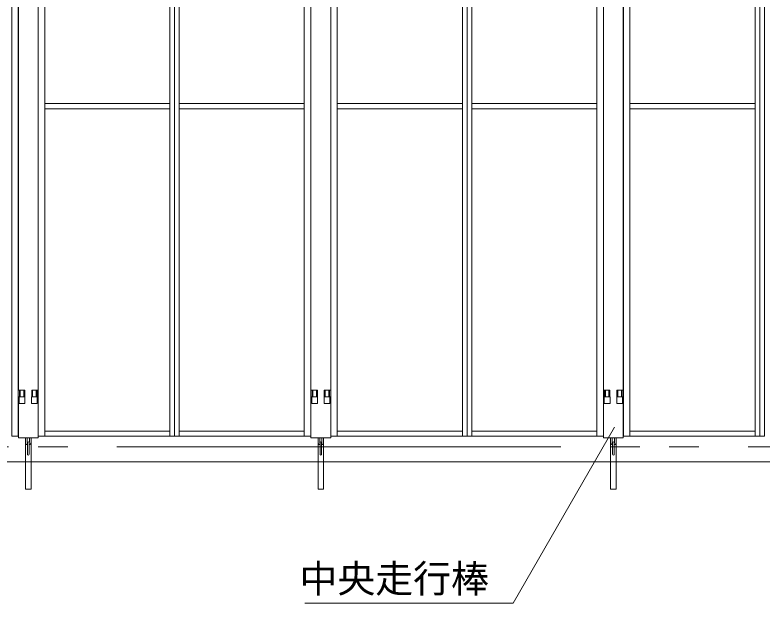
# Model space of a CAD drawing. Units: millimetres, scale not verified. Extents: x -35488 to -11338, y -17325 to 17325.
# Drawn here: x -25678 to -23406, y 4026 to 5813 of the extents above; entities that cross this region are included whole.
import ezdxf
from ezdxf.enums import TextEntityAlignment as Align

# ---------------------------------------------------------------- set-up
doc = ezdxf.new("R2010")
doc.units = ezdxf.units.MM
doc.header["$LTSCALE"] = 150
doc.linetypes.add('DASHED1', pattern=[1.8, 1.2, -0.6])
doc.linetypes.add('DOUBLE_CHAIN2', pattern=[12.8, 9, -1, 0.6, -0.6, 0.6, -1])
for name, color, linetype, lineweight in [('0-5_ﾍﾞｰｽﾗｲﾝ', 5, 'Continuous', 18), ('0-8_ﾜｲﾔｰﾛｰﾌﾟ', 7, 'DOUBLE_CHAIN2', 18), ('1-0_中央走行棒', 7, 'Continuous', 18), ('1-7_標準ﾊﾟﾈﾙ', 7, 'Continuous', 18), ('1-9_文字', 7, 'Continuous', 18), ('1-A_落とし棒', 7, 'Continuous', 18)]:
    doc.layers.add(name, color=color, linetype=linetype, lineweight=lineweight)
doc.styles.add('ＭＳ ゴシック', font='')
doc.styles.get('ＭＳ ゴシック').set_extended_font_data('MS Gothic')

msp = doc.modelspace()

# ---------------------------------------------------------------- linework, layer by layer
at = {"layer": '0-5_ﾍﾞｰｽﾗｲﾝ'}
msp.add_line((-34358.1, 4455), (-21498.1, 4455), dxfattribs=at)
at = {"layer": '0-8_ﾜｲﾔｰﾛｰﾌﾟ'}
msp.add_line((-22098.1, 4500), (-32799.7, 4500), dxfattribs=at)
at = {"layer": '1-0_中央走行棒'}
for p, q in [((-25668.1, 4672.6), (-25668.1, 6024.1)), ((-25608.1, 6024.1), (-25608.1, 4672.6)), ((-24778.1, 4672.6), (-24778.1, 6024.1)), ((-24718.1, 6024.1), (-24718.1, 4672.6)), ((-23888.1, 4672.6), (-23888.1, 6024.1)), ((-23828.1, 6024.1), (-23828.1, 4672.6)), ((-25646.6, 4527.6), (-25646.6, 4514.5)), ((-25641.6, 4527.6), (-25641.6, 4514.5)), ((-25634.6, 4514.5), (-25634.6, 4527.6)), ((-25629.6, 4514.5), (-25629.6, 4527.6)), ((-24756.6, 4527.6), (-24756.6, 4514.5)), ((-24751.6, 4527.6), (-24751.6, 4514.5)), ((-24744.6, 4514.5), (-24744.6, 4527.6)), ((-24739.6, 4514.5), (-24739.6, 4527.6)), ((-23866.6, 4527.6), (-23866.6, 4514.5)), ((-23861.6, 4527.6), (-23861.6, 4514.5)), ((-23854.6, 4514.5), (-23854.6, 4527.6)), ((-23849.6, 4514.5), (-23849.6, 4527.6)), ((-25640.6, 4478.1), (-25640.6, 4513.1)), ((-25635.6, 4513.1), (-25635.6, 4478.1)), ((-24750.6, 4478.1), (-24750.6, 4513.1)), ((-24745.6, 4513.1), (-24745.6, 4478.1)), ((-23860.6, 4478.1), (-23860.6, 4513.1)), ((-23855.6, 4513.1), (-23855.6, 4478.1))]:
    msp.add_line(p, q, dxfattribs=at)
for points in [[(-25608.1, 4652.6), (-25608.1, 4527.6), (-25668.1, 4527.6), (-25668.1, 4652.6)], [(-24718.1, 4652.6), (-24718.1, 4527.6), (-24778.1, 4527.6), (-24778.1, 4652.6)], [(-23828.1, 4652.6), (-23828.1, 4527.6), (-23888.1, 4527.6), (-23888.1, 4652.6)]]:
    msp.add_lwpolyline(points, dxfattribs=at)
for points in [[(-25648.5, 4632.6), (-25665.8, 4632.6), (-25665.8, 4652.6), (-25648.5, 4652.6)], [(-25610.5, 4632.6), (-25627.8, 4632.6), (-25627.8, 4652.6), (-25610.5, 4652.6)], [(-24758.5, 4632.6), (-24775.8, 4632.6), (-24775.8, 4652.6), (-24758.5, 4652.6)], [(-24720.5, 4632.6), (-24737.8, 4632.6), (-24737.8, 4652.6), (-24720.5, 4652.6)], [(-23868.5, 4632.6), (-23885.8, 4632.6), (-23885.8, 4652.6), (-23868.5, 4652.6)], [(-23830.5, 4632.6), (-23847.8, 4632.6), (-23847.8, 4652.6), (-23830.5, 4652.6)]]:
    msp.add_lwpolyline(points, close=True, dxfattribs=at)
for centre, radius, start, end in [((-25638.1, 4514.5), 8.51, 180, 252.537), ((-25638.1, 4514.5), 3.5, 180, 223.213), ((-25638.1, 4513.1), 2.5, 0, 180), ((-25638.1, 4514.5), 3.5, 314.408, 0), ((-25638.1, 4514.5), 8.51, 286.746, 0), ((-24748.1, 4514.5), 8.51, 180, 252.537), ((-24748.1, 4514.5), 3.5, 180, 223.213), ((-24748.1, 4513.1), 2.5, 0, 180), ((-24748.1, 4514.5), 3.5, 314.408, 0), ((-24748.1, 4514.5), 8.51, 286.746, 0), ((-23858.1, 4514.5), 8.51, 180, 252.537), ((-23858.1, 4514.5), 3.5, 180, 223.213), ((-23858.1, 4513.1), 2.5, 0, 180), ((-23858.1, 4514.5), 3.5, 314.408, 0), ((-23858.1, 4514.5), 8.51, 286.746, 0), ((-25638.1, 4478.1), 2.5, 180, 0), ((-24748.1, 4478.1), 2.5, 180, 0), ((-23858.1, 4478.1), 2.5, 180, 0)]:
    msp.add_arc(centre, radius, start, end, dxfattribs=at)
at = {"layer": '1-7_標準ﾊﾟﾈﾙ'}
for p, q in [((-25664.8, 4672.6), (-25664.8, 4652.6)), ((-25611.4, 4672.6), (-25611.4, 4652.6)), ((-24774.8, 4672.6), (-24774.8, 4652.6)), ((-24721.4, 4672.6), (-24721.4, 4652.6)), ((-23884.8, 4672.6), (-23884.8, 4652.6)), ((-23831.4, 4672.6), (-23831.4, 4652.6))]:
    msp.add_line(p, q, dxfattribs=at)
at = {"layer": '1-7_標準ﾊﾟﾈﾙ', "color": 4, "linetype": 'DASHED1', "lineweight": 9}
for p, q in [((-25662.6, 4672.6), (-25662.6, 4652.6)), ((-25651.6, 4672.6), (-25651.6, 4652.6)), ((-25624.6, 4672.6), (-25624.6, 4652.6)), ((-25613.6, 4672.6), (-25613.6, 4652.6)), ((-24772.6, 4672.6), (-24772.6, 4652.6)), ((-24761.6, 4672.6), (-24761.6, 4652.6)), ((-24734.6, 4672.6), (-24734.6, 4652.6)), ((-24723.6, 4672.6), (-24723.6, 4652.6)), ((-23882.6, 4672.6), (-23882.6, 4652.6)), ((-23871.6, 4672.6), (-23871.6, 4652.6)), ((-23844.6, 4672.6), (-23844.6, 4652.6)), ((-23833.6, 4672.6), (-23833.6, 4652.6))]:
    msp.add_line(p, q, dxfattribs=at)
at = {"layer": '1-7_標準ﾊﾟﾈﾙ'}
for points in [[(-25668.6, 7535.6), (-25688.4, 7535.6), (-25688.4, 4532.6), (-25668.6, 4532.6)], [(-25607.6, 7535.6), (-25587.9, 7535.6), (-25587.9, 4532.6), (-25607.6, 4532.6)], [(-25193.1, 7535.6), (-25207.4, 7535.6), (-25207.4, 4532.6), (-25193.1, 4532.6)], [(-25193.1, 7535.6), (-25178.9, 7535.6), (-25178.9, 4532.6), (-25193.1, 4532.6)], [(-24778.6, 7535.6), (-24798.4, 7535.6), (-24798.4, 4532.6), (-24778.6, 4532.6)], [(-24717.6, 7535.6), (-24697.9, 7535.6), (-24697.9, 4532.6), (-24717.6, 4532.6)], [(-24303.1, 7535.6), (-24317.4, 7535.6), (-24317.4, 4532.6), (-24303.1, 4532.6)], [(-24303.1, 7535.6), (-24288.9, 7535.6), (-24288.9, 4532.6), (-24303.1, 4532.6)], [(-23888.6, 7535.6), (-23908.4, 7535.6), (-23908.4, 4532.6), (-23888.6, 4532.6)], [(-23827.6, 7535.6), (-23807.9, 7535.6), (-23807.9, 4532.6), (-23827.6, 4532.6)], [(-23413.1, 7535.6), (-23427.4, 7535.6), (-23427.4, 4532.6), (-23413.1, 4532.6)], [(-23413.1, 7535.6), (-23398.9, 7535.6), (-23398.9, 4532.6), (-23413.1, 4532.6)], [(-25207.4, 5544.1), (-25587.9, 5544.1), (-25587.9, 5528.1), (-25207.4, 5528.1)], [(-25178.9, 5544.1), (-24798.4, 5544.1), (-24798.4, 5528.1), (-25178.9, 5528.1)], [(-24317.4, 5544.1), (-24697.9, 5544.1), (-24697.9, 5528.1), (-24317.4, 5528.1)], [(-24288.9, 5544.1), (-23908.4, 5544.1), (-23908.4, 5528.1), (-24288.9, 5528.1)], [(-23427.4, 5544.1), (-23807.9, 5544.1), (-23807.9, 5528.1), (-23427.4, 5528.1)], [(-25207.4, 4532.6), (-25587.9, 4532.6), (-25587.9, 4548.1), (-25207.4, 4548.1)], [(-25178.9, 4532.6), (-24798.4, 4532.6), (-24798.4, 4548.1), (-25178.9, 4548.1)], [(-24317.4, 4532.6), (-24697.9, 4532.6), (-24697.9, 4548.1), (-24317.4, 4548.1)], [(-24288.9, 4532.6), (-23908.4, 4532.6), (-23908.4, 4548.1), (-24288.9, 4548.1)], [(-23427.4, 4532.6), (-23807.9, 4532.6), (-23807.9, 4548.1), (-23427.4, 4548.1)]]:
    msp.add_lwpolyline(points, close=True, dxfattribs=at)
for points in [[(-25668.6, 4652.6), (-25648.6, 4652.6), (-25648.6, 4672.6), (-25668.6, 4672.6)], [(-25607.6, 4652.6), (-25627.6, 4652.6), (-25627.6, 4672.6), (-25607.6, 4672.6)], [(-24778.6, 4652.6), (-24758.6, 4652.6), (-24758.6, 4672.6), (-24778.6, 4672.6)], [(-24717.6, 4652.6), (-24737.6, 4652.6), (-24737.6, 4672.6), (-24717.6, 4672.6)], [(-23888.6, 4652.6), (-23868.6, 4652.6), (-23868.6, 4672.6), (-23888.6, 4672.6)], [(-23827.6, 4652.6), (-23847.6, 4652.6), (-23847.6, 4672.6), (-23827.6, 4672.6)]]:
    msp.add_lwpolyline(points, dxfattribs=at)
at = {"layer": '1-9_文字'}
for p, q in [((-23854.7, 4559.8), (-24163, 4025.8)), ((-24796.7, 4025.8), (-24163.4, 4025.8)), ((-24163, 4025.8), (-24163.4, 4025.8))]:
    msp.add_line(p, q, dxfattribs=at)
at = {"layer": '1-A_落とし棒'}
for points in [[(-25629.6, 4527.6), (-25629.6, 4371.4), (-25646.6, 4371.4), (-25646.6, 4527.6)], [(-24739.6, 4527.6), (-24739.6, 4371.4), (-24756.6, 4371.4), (-24756.6, 4527.6)], [(-23849.6, 4527.6), (-23849.6, 4371.4), (-23866.6, 4371.4), (-23866.6, 4527.6)]]:
    msp.add_lwpolyline(points, close=True, dxfattribs=at)

# ---------------------------------------------------------------- texts
at = {"layer": '1-9_文字', "style": 'ＭＳ ゴシック'}
msp.add_text('中央走行棒', height=84.46, dxfattribs=at).set_placement((-24813, 4032.3), align=Align.BOTTOM_LEFT)

doc.saveas('drawing.dxf')
